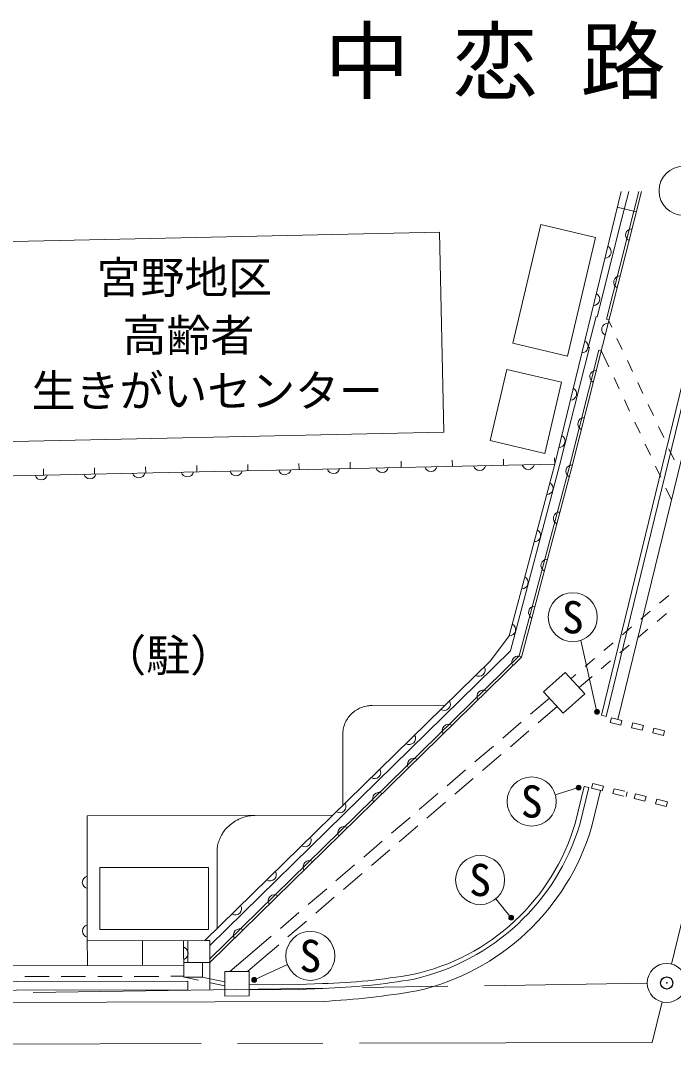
# Model space of a CAD drawing. Units: millimetres, scale not verified. Extents: x 40000 to 680000, y 20000 to 380000.
# Drawn here: x 508920 to 535693, y 283917 to 325980 of the extents above; entities that cross this region are included whole.
import ezdxf
from ezdxf.enums import TextEntityAlignment as Align

# ---------------------------------------------------------------- set-up
doc = ezdxf.new("R2010")
doc.units = ezdxf.units.MM
doc.header["$LTSCALE"] = 1000
doc.header["$PDMODE"] = 32
doc.header["$PDSIZE"] = 500
doc.linetypes.add('CHAIN', pattern=[18.5, 12, -1.5, 3.5, -1.5])
for name, color, linetype, lineweight in [('M-BGD', 7, 'Continuous', 13), ('M-BMK', 2, 'CHAIN', 13), ('M-BMK-SRVR', 3, 'Continuous', 13), ('M-STR-STRC', 7, 'Continuous', 13), ('M-TTL-BAND', 7, 'Continuous', 13)]:
    doc.layers.add(name, color=color, linetype=linetype, lineweight=lineweight)
doc.layers.add('M-BMK-HTXT', color=7, linetype='Continuous')
doc.layers.add('M-OTRS', color=6, linetype='Continuous')
doc.styles.add('ＭＳ ゴシック', font='')
doc.styles.get('ＭＳ ゴシック').set_extended_font_data('MS Gothic')

msp = doc.modelspace()

# ---------------------------------------------------------------- linework, layer by layer
at = {"layer": 'M-BGD'}
for p, q in [((530823, 307798), (533545, 318971)), ((532737, 297494), (537971, 318971)), ((532932, 297447), (538177, 318971)), ((533582, 317859), (533863, 318971)), ((534070, 318159), (534276, 318971)), ((532951, 313731), (534070, 318159)), ((533390, 318324), (534167, 318135)), ((529110, 312747), (530252, 317615)), ((532491, 317090), (530252, 317615)), ((532564, 313830), (533582, 317859)), ((526099, 317298), (506604, 316875)), ((526277, 309100), (526099, 317298)), ((531349, 312222), (532491, 317090)), ((532517, 313841), (532196, 312581)), ((532517, 313841), (532564, 313830)), ((532951, 313731), (533048, 313706)), ((533038, 313668), (533164, 313402)), ((531349, 312222), (529110, 312747)), ((531024, 307738), (532245, 312569)), ((532196, 312581), (532245, 312569)), ((533377, 312949), (533590, 312497)), ((532633, 312470), (532729, 312446)), ((533043, 311780), (532729, 312446)), ((533803, 312045), (534016, 311592)), ((528174, 308756), (528859, 311676)), ((531098, 311151), (528859, 311676)), ((533469, 310875), (533256, 311328)), ((530413, 308231), (531098, 311151)), ((534229, 311140), (534442, 310688)), ((533895, 309971), (533682, 310423)), ((534655, 310235), (534868, 309783)), ((533418, 297329), (536331, 309285)), ((534321, 309066), (534108, 309518)), ((535081, 309331), (535294, 308878)), ((526277, 309100), (506782, 308676)), ((530413, 308231), (528174, 308756)), ((534747, 308161), (534534, 308614)), ((535507, 308426), (535721, 307974)), ((524534, 307662), (524529, 307912)), ((526630, 307708), (526625, 307958)), ((528726, 307753), (528721, 308003)), ((530822, 307798), (530817, 308048)), ((479244, 306685), (530823, 307798)), ((509861, 307346), (509856, 307596)), ((511957, 307391), (511952, 307641)), ((514053, 307436), (514048, 307686)), ((516149, 307481), (516144, 307731)), ((518246, 307527), (518240, 307777)), ((520342, 307572), (520336, 307822)), ((522438, 307617), (522432, 307867)), ((528956, 300754), (530823, 307798)), ((529012, 300144), (531024, 307738)), ((535173, 307257), (534960, 307709)), ((535600, 306352), (535386, 306804)), ((535500, 302413), (535119, 302089)), ((534738, 301765), (534358, 301441)), ((535400, 301671), (535019, 301347)), ((533977, 301117), (533596, 300793)), ((534638, 301023), (534257, 300699)), ((533215, 300469), (532834, 300145)), ((533876, 300375), (533495, 300051)), ((516678, 288063), (529012, 300144)), ((529370, 299935), (516679, 287504)), ((516679, 287363), (529460, 299883)), ((532454, 299821), (532073, 299497)), ((533115, 299727), (532734, 299403)), ((530360, 298462), (531257, 299256)), ((531257, 299256), (532064, 298379)), ((531692, 299173), (531491, 299002)), ((532353, 299079), (531830, 298633)), ((531174, 297582), (530360, 298462)), ((532064, 298379), (531174, 297582)), ((523332, 297903), (526328, 297909)), ((530604, 298198), (529831, 297536)), ((530925, 297851), (530145, 297184)), ((532932, 297447), (532737, 297494)), ((533098, 297201), (533145, 297395)), ((533145, 297395), (533582, 297288)), ((529451, 297211), (528691, 296561)), ((533098, 297201), (533535, 297094)), ((533535, 297094), (533582, 297288)), ((533972, 296988), (534020, 297182)), ((533972, 296988), (534409, 296881)), ((534020, 297182), (534457, 297075)), ((534409, 296881), (534457, 297075)), ((534847, 296774), (534894, 296969)), ((534894, 296969), (535331, 296862)), ((522138, 293805), (522138, 296801)), ((529765, 296859), (529005, 296209)), ((534847, 296774), (535284, 296668)), ((535284, 296668), (535331, 296862)), ((528311, 296236), (527551, 295585)), ((528625, 295884), (527865, 295234)), ((527171, 295260), (526412, 294610)), ((527485, 294909), (526725, 294259)), ((531657, 293063), (532027, 294580)), ((531852, 293017), (532222, 294534)), ((532221, 294532), (532027, 294580)), ((532338, 294506), (532386, 294700)), ((532338, 294506), (532775, 294399)), ((532386, 294700), (532823, 294593)), ((532775, 294399), (532823, 294593)), ((533213, 294292), (533260, 294487)), ((533260, 294487), (533697, 294380)), ((526032, 294285), (525272, 293635)), ((532338, 292897), (532707, 294414)), ((533213, 294292), (533650, 294186)), ((533747, 294161), (533794, 294355)), ((534087, 294079), (534134, 294274)), ((534087, 294079), (534524, 293973)), ((534134, 294274), (534572, 294167)), ((534524, 293973), (534572, 294167)), ((534961, 293866), (535009, 294061)), ((535009, 294061), (535446, 293954)), ((526345, 293934), (525585, 293284)), ((534961, 293866), (535399, 293760)), ((535399, 293760), (535446, 293954)), ((511648, 293378), (521722, 293398)), ((511653, 291231), (511648, 293378)), ((524892, 293310), (524132, 292660)), ((537059, 293264), (535605, 287298)), ((525205, 292959), (524445, 292309)), ((516986, 288760), (516986, 291997)), ((523752, 292335), (522992, 291684)), ((524065, 291984), (523305, 291334)), ((511658, 288434), (511653, 291231)), ((522613, 291359), (521853, 290709)), ((522925, 291009), (522165, 290359)), ((521473, 290384), (520713, 289734)), ((521785, 290034), (521025, 289384)), ((520333, 289409), (519573, 288759)), ((520645, 289059), (519885, 288409)), ((511660, 287236), (511658, 288434)), ((511658, 288253), (516478, 288263)), ((513916, 288257), (513918, 287259)), ((515612, 286761), (515609, 288261)), ((515778, 288261), (515779, 287361)), ((516478, 288263), (516678, 288263)), ((516678, 288263), (516682, 286228)), ((519194, 288434), (518420, 287772)), ((518420, 287772), (517502, 286986)), ((519506, 288084), (518725, 287417)), ((516679, 287363), (515611, 287361)), ((516379, 287362), (516381, 286762)), ((518725, 287417), (518224, 286988)), ((506567, 287226), (515611, 287243)), ((518292, 286988), (517292, 286985)), ((517294, 285985), (517292, 286985)), ((518294, 285988), (518292, 286988)), ((509092, 286781), (510090, 286783)), ((510590, 286784), (511589, 286786)), ((512088, 286787), (513087, 286789)), ((513586, 286790), (514585, 286792)), ((515084, 286793), (515612, 286794)), ((516381, 286762), (515612, 286761)), ((519306, 286444), (518295, 286454)), ((520311, 286452), (519306, 286444)), ((521308, 286497), (520311, 286452)), ((519306, 286244), (518294, 286254)), ((520316, 286252), (519306, 286244)), ((521320, 286297), (520316, 286252)), ((479966, 285622), (521338, 285764)), ((517294, 285985), (518294, 285988))]:
    msp.add_line(p, q, dxfattribs=at)
for points in [[(529460, 299883), (531508, 307612), (534379, 318971)], [(529370, 299935), (531411, 307638), (532633, 312470)], [(516478, 288263), (528187, 299729), (528956, 300754)], [(515782, 286244), (515781, 286594), (480552, 286525)], [(515782, 286244), (480553, 286175), (480552, 286525)]]:
    msp.add_lwpolyline(points, dxfattribs=at)
msp.add_lwpolyline([(512173, 291258), (516628, 291258), (516628, 288711), (512173, 288711)], close=True, dxfattribs=at)
for centre, radius, start, end in [((533986, 317187), 256, 88.4961, 243.1353), ((532885, 316499), 256, 268.985, 63.6242), ((533496, 315251), 256, 88.4961, 243.1353), ((532412, 314559), 256, 268.985, 63.6242), ((533007, 313314), 256, 88.4961, 243.1353), ((531939, 312618), 256, 268.985, 63.6242), ((532517, 311377), 256, 88.4961, 243.1353), ((531466, 310677), 256, 268.985, 63.6242), ((532028, 309441), 256, 88.4961, 243.1353), ((530993, 308737), 256, 268.9847, 63.624), ((517758, 307572), 256, 193.9169, 348.5561), ((519755, 307615), 256, 193.9169, 348.5561), ((521752, 307659), 256, 193.9169, 348.5561), ((523749, 307702), 256, 193.9169, 348.5561), ((525746, 307745), 256, 193.9169, 348.5561), ((527743, 307788), 256, 193.9169, 348.5561), ((529740, 307831), 256, 193.9169, 348.5561), ((531536, 307504), 256, 88.0425, 242.6817), ((509770, 307400), 256, 193.9169, 348.5561), ((511767, 307443), 256, 193.9169, 348.5561), ((513764, 307486), 256, 193.9169, 348.5561), ((515761, 307529), 256, 193.9169, 348.5561), ((530501, 306802), 256, 267.8413, 62.4806), ((531026, 305573), 256, 87.8429, 242.4821), ((529989, 304871), 256, 267.8413, 62.4806), ((530514, 303642), 256, 87.8429, 242.4821), ((529477, 302940), 256, 267.8413, 62.4806), ((530003, 301711), 256, 87.8429, 242.4821), ((528966, 301010), 256, 267.8413, 62.4806), ((529321, 299668), 256, 57.09, 211.7292), ((527717, 299348), 256, 237.0794, 31.7187), ((527894, 298270), 256, 57.0901, 211.7293), ((526290, 297950), 256, 237.0794, 31.7187), ((526467, 296873), 256, 57.0901, 211.7293), ((524863, 296552), 256, 237.0794, 31.7187), ((525041, 295475), 256, 57.0901, 211.7293), ((523436, 295155), 256, 237.0794, 31.7187), ((523614, 294077), 256, 57.0901, 211.7293), ((522009, 293757), 256, 237.0794, 31.7187), ((522187, 292679), 256, 57.0901, 211.7293), ((523113, 295575), 8906, 282.1773, 343.618), ((522980, 295718), 9274, 282.9261, 343.0649), ((522989, 295708), 9762, 282.8881, 343.2654), ((520582, 292360), 256, 237.0794, 31.7187), ((520760, 291282), 256, 57.0901, 211.7293), ((519154, 290962), 256, 237.0794, 31.7187), ((511710, 290646), 256, 102.7924, 257.4316), ((519333, 289884), 256, 57.0901, 211.7293), ((517727, 289565), 256, 237.0794, 31.7187), ((511714, 288649), 256, 102.7924, 257.4316), ((517906, 288486), 256, 57.0901, 211.7293), ((515541, 287736), 256, 285.6993, 74.5247), ((520614, 311787), 25300, 271.5724, 279.9645), ((520456, 313196), 26913, 271.8397, 279.8387), ((519229, 321980), 36277, 273.3337, 279.4205)]:
    msp.add_arc(centre, radius, start, end, dxfattribs=at)
for points, knots in [([(522138, 296801), (522152, 296913), (522156, 296949), (522182, 297040), (522207, 297128), (522222, 297178), (522264, 297258), (522306, 297338), (522338, 297378), (522394, 297448), (522444, 297510), (522476, 297543), (522537, 297597), (522607, 297659), (522652, 297689), (522733, 297738), (522798, 297776), (522838, 297792), (522908, 297818), (523000, 297852), (523055, 297865), (523153, 297882), (523222, 297893), (523248, 297897), (523332, 297903)], [0, 0, 0, 0, 1, 1, 1, 2, 2, 2, 3, 3, 3, 4, 4, 4, 5, 5, 5, 6, 6, 6, 7, 7, 7, 8, 8, 8, 8]), ([(516986, 291997), (516990, 292091), (516996, 292125), (517012, 292205), (517048, 292383), (517113, 292471), (517195, 292633), (517232, 292706), (517259, 292744), (517310, 292808), (517379, 292895), (517431, 292932), (517515, 293003), (517596, 293071), (517643, 293109), (517735, 293162), (517835, 293220), (517893, 293248), (518001, 293290), (518195, 293365), (518285, 293365), (518524, 293391)], [0, 0, 0, 0, 1, 1, 1, 2, 2, 2, 3, 3, 3, 4, 4, 4, 5, 5, 5, 6, 6, 6, 7, 7, 7, 7])]:
    msp.add_open_spline(points, degree=3, knots=knots, dxfattribs=at)
at = {"layer": 'M-BMK'}
for p, q in [((534616, 286509), (527942, 286407)), ((521443, 286307), (509444, 286124)), ((526442, 286384), (522943, 286330)), ((535226, 285744), (534821, 284082)), ((534821, 284082), (469290, 283917))]:
    msp.add_line(p, q, dxfattribs=at)
at = {"layer": 'M-BMK-SRVR'}
msp.add_circle((535415, 286521), 800, dxfattribs=at)
at = {"layer": 'M-OTRS'}
msp.add_point((535415, 286521), dxfattribs=at)
at = {"layer": 'M-STR-STRC'}
for p, q in [((531894, 300564), (532556, 297638)), ((530846, 294236), (531802, 294529)), ((528411, 289975), (529039, 289197)), ((519862, 287274), (518497, 286652))]:
    msp.add_line(p, q, dxfattribs=at)
for centre, radius in [((536108, 318997), 1006), ((531564, 301515), 1006), ((532557, 297637), 100), ((532557, 297637), 90), ((532557, 297637), 80), ((532557, 297637), 70), ((532557, 297637), 60), ((532557, 297637), 50), ((532557, 297637), 40), ((532557, 297637), 30), ((532557, 297637), 20), ((532557, 297637), 10), ((529878, 293962), 1006), ((531802, 294528), 100), ((531802, 294528), 90), ((531802, 294528), 80), ((531802, 294528), 70), ((531802, 294528), 60), ((531802, 294528), 50), ((531802, 294528), 40), ((531802, 294528), 30), ((531802, 294528), 20), ((531802, 294528), 10), ((527763, 290744), 1006), ((529040, 289197), 100), ((529040, 289197), 90), ((529040, 289197), 80), ((529040, 289197), 70), ((529040, 289197), 60), ((529040, 289197), 50), ((529040, 289197), 40), ((529040, 289197), 30), ((529040, 289197), 20), ((529040, 289197), 10), ((520804, 287629), 1006), ((518498, 286651), 100), ((518498, 286651), 90), ((518498, 286651), 80), ((518498, 286651), 70), ((518498, 286651), 60), ((518498, 286651), 50), ((518498, 286651), 40), ((518498, 286651), 30), ((518498, 286651), 20), ((518498, 286651), 10)]:
    msp.add_circle(centre, radius, dxfattribs=at)
at = {"layer": 'M-TTL-BAND'}
for p, q in [((515639, 286761), (516222, 286637)), ((517293, 286562), (516353, 286762)), ((516711, 286533), (517293, 286409))]:
    msp.add_line(p, q, dxfattribs=at)

# ---------------------------------------------------------------- texts
at = {"layer": 'M-BGD', "style": 'ＭＳ ゴシック'}
for s, p in [('宮野地区', (515640, 314388)), ('高齢者', (515806, 312018)), ('生きがいセンター', (516577, 309744)), ('（駐）', (514975, 298894))]:
    msp.add_text(s, height=1320, dxfattribs=at).set_placement(p, align=Align.BOTTOM_CENTER)
at = {"layer": 'M-BMK-HTXT', "style": 'ＭＳ ゴシック'}
msp.add_text('中 恋 路', height=2566, dxfattribs=at).set_placement((528378, 322267), align=Align.BOTTOM_CENTER)
at = {"layer": 'M-STR-STRC', "style": 'ＭＳ ゴシック'}
for p in [(531564, 301515), (529878, 293962), (527763, 290744), (520804, 287629)]:
    msp.add_text('S', height=1320, dxfattribs=at).set_placement(p, align=Align.MIDDLE_CENTER)

doc.saveas('drawing.dxf')
